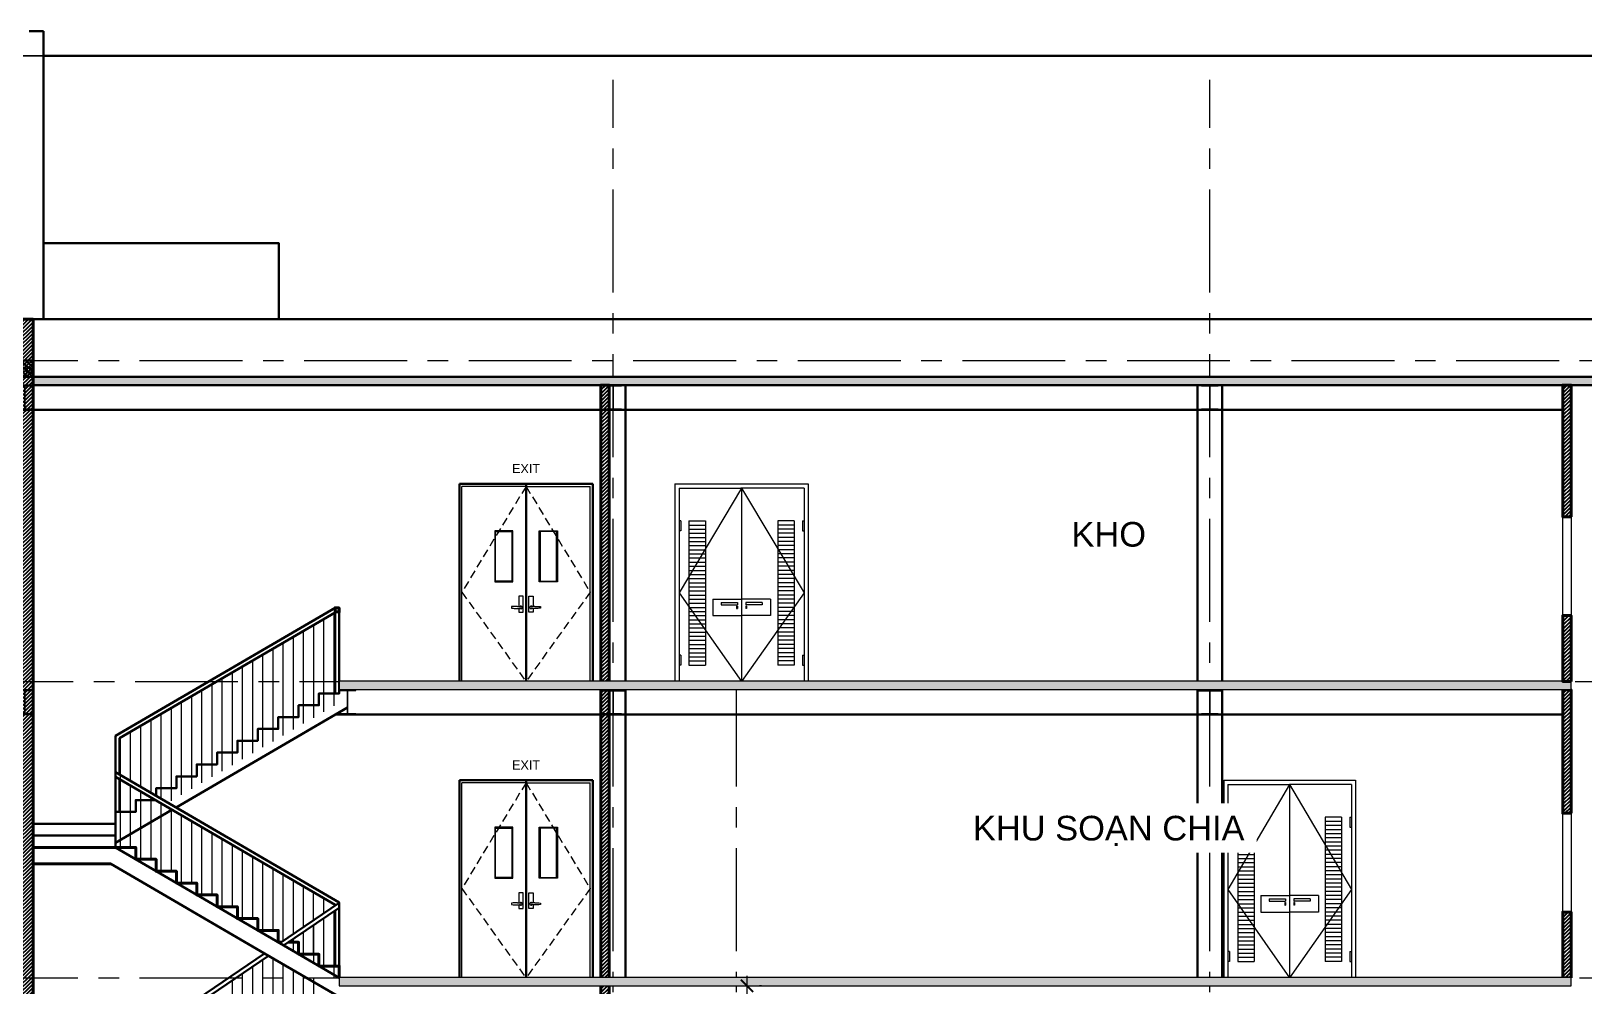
# Model space of a CAD drawing. Header units: millimetres. Extents: x 886808 to 1650903, y -1008069 to 230892.
# Drawn here: x 1020330 to 1039202, y -559448 to -547850 of the extents above; entities that cross this region are included whole.
import ezdxf

# ---------------------------------------------------------------- set-up
doc = ezdxf.new("R2010")
doc.units = ezdxf.units.MM
for name, pattern in [('ACAD_ISO07W100', [3, 0, -3]), ('CENTER', [2, 1.25, -0.25, 0.25, -0.25]), ('DASHED', [0.75, 0.5, -0.25])]:
    doc.linetypes.add(name, pattern=pattern)
doc.layers.get('0').update_dxf_attribs({"lineweight": 0})
for name, color, linetype, lineweight in [('01- NET TUONG- 242', 242, 'Continuous', 40), ('03- Net Cua- 153', 153, 'Continuous', 9), ('06- Dim- 250', 250, 'Continuous', 0), ('8l NET TO', 8, 'Continuous', 9), ('A-GLAZ-CURT', 52, 'Continuous', 5), ('A-Wall', 113, 'Continuous', 30), ('A_Dim', 8, 'Continuous', 5), ('i_hatch', 250, 'Continuous', 0), ('net vl', 33, 'Continuous', 5)]:
    doc.layers.add(name, color=color, linetype=linetype, lineweight=lineweight)
doc.layers.add('SCA1-ARC-1-concrete_block_1_c', color=141, linetype='Continuous')
doc.styles.add('Roof Fl type B$0$GHICHUTHUONG', font='arial.ttf', dxfattribs={"width": 0.8})
doc.styles.add('TIÊU ĐỀ', font='arial.ttf', dxfattribs={"height": 230})
doc.styles.add('VNI-HELVE', font='')
doc.styles.get('VNI-HELVE').set_extended_font_data('VNI-Helve-Condense')
doc.dimstyles.new('1-100', dxfattribs={"dimtxt": 230, "dimasz": 150, "dimexe": 150, "dimexo": 300, "dimgap": 90, "dimtad": 1, "dimdec": 0, "dimrnd": 5, "dimzin": 0, "dimtxsty": 'TIÊU ĐỀ', "dimblk": 'ARCHTICK', "dimcen": 100, "dimdle": 120, "dimclrd": 256, "dimclre": 256, "dimclrt": 2, "dimadec": 0, "dimazin": 0, "dimtfac": 1, "dimtdec": 0, "dimtix": 1, "dimtmove": 1, "dimatfit": 3, "dimldrblk": 'OPEN30', "dimfxl": 900, "dimtolj": 1, "dimtzin": 0, "dimlwd": 13, "dimlwe": 13, "dimarcsym": 1})
pattern_1 = [(140, (21648.994, -26900.634), (6.2752135, 71.7260183), [7.5, -82.5]), (85, (21648.994, -26900.634), (-75.2192134, -13.8751334), [6, -66]), (190.4514, (21649.52, -26894.66), (-68.943954, 57.850938), [6.374019, -70.114211]), (136.1842, (21628.99, -26900.63), (16.5519014, 106.724105), [11.25, -123.75]), (186.6356, (21630.37, -26891.74), (-97.411787, 93.466271), [9.561029, -105.1713]), (81.1842, (21628.99, -26900.63), (-97.41186, 93.466195), [9, -99]), (111, (21633.994, -26890.634), (40.261889, 59.6907052), [7.5, -82.5]), (56, (21633.994, -26890.634), (-72.5150045, 24.331533), [6, -66]), (161.4514, (21637.35, -26885.66), (-32.2530497, 84.022263), [6.374019, -70.114211]), (127.5, (21648.994, -26900.634), (-33.2893854, 1.21598553), [0, -65.2, 0, -67, 0, -66.25]), (97.5, (21648.994, -26900.634), (-39.4411712, 26.3069537), [0, -38.2, 0, -63.7, 0, -25.25]), (57.5, (21648.994, -26922.934), (2.2554872, 53.3822436), [0, -25, 0, -78, 0, -103.5]), (47.5, (21648.994, -26932.934), (-10.0104982, 58.318617), [0, -32.5, 0, -51.8, 0, -73.5]), (135, (21648.994, -26900.634), (-30.0520382, -30.0520382), []), (135, (21636.744, -26900.634), (-30.0520382, -30.0520382), [])]

# ---------------------------------------------------------------- blocks, each defined once
blk = doc.blocks.new('*U123')
at = {"linetype": 'ACAD_ISO07W100', "ltscale": 1000, "transparency": 33554636}
blk.add_wipeout([(0, 0), (0, 200), (200, 200), (200, 0)], dxfattribs=at)
at = {"layer": 'i_hatch', "transparency": 33554636}
h = blk.add_hatch(dxfattribs=at)
h.set_pattern_fill('BT-01', color=256, scale=10, angle=90, style=0, pattern_type=2)
h.set_pattern_definition([(140, (21748.997, -41670.634), (6.27521, 71.72602), [7.5, -82.5]), (85, (21749, -41670.634), (-75.21921, -13.87513), [6, -66]), (190.4514, (21749.52, -41664.66), (-68.94395, 57.85094), [6.37402, -70.11421]), (136.1842, (21729, -41670.63), (16.5519, 106.7241), [11.25, -123.75]), (186.6356, (21730.38, -41661.74), (-97.41179, 93.46627), [9.56103, -105.1713]), (81.1842, (21729, -41670.63), (-97.41186, 93.4662), [9, -99]), (111, (21733.997, -41660.634), (40.26189, 59.690705), [7.5, -82.5]), (56, (21734, -41660.634), (-72.515, 24.33153), [6, -66]), (161.4514, (21737.35, -41655.66), (-32.25305, 84.02226), [6.37402, -70.11421]), (127.5, (21748.997, -41670.634), (-33.289385, 1.215986), [0, -65.2, 0, -67, 0, -66.25]), (97.5, (21748.997, -41670.634), (-39.44117, 26.306954), [0, -38.2, 0, -63.7, 0, -25.25]), (57.5, (21748.997, -41692.934), (2.255487, 53.382244), [0, -25, 0, -78, 0, -103.5]), (47.5, (21748.997, -41702.934), (-10.0105, 58.318617), [0, -32.5, 0, -51.8, 0, -73.5]), (135, (21748.997, -41670.634), (-30.05204, -30.05204), []), (135, (21736.747, -41670.634), (-30.05204, -30.05204), [])])
h.paths.add_polyline_path([(0, 200), (0, 0), (200, 0), (200, 200)])
at = {"transparency": 33554636}
blk.add_lwpolyline([(0, 0), (0, 200), (200, 200), (200, 0)], close=True, dxfattribs=at)
blk = doc.blocks.new('A$C721F1166')
at = {"layer": 'A-GLAZ-CURT', "transparency": 33554636}
blk.add_lwpolyline([(97, 9), (97, 291), (0, 291), (0, 300), (200, 300), (200, 291), (103, 291), (103, 9), (200, 9), (200, 0), (0, 0), (0, 9)], close=True, dxfattribs=at)
blk = doc.blocks.new('*U131')
at = {"linetype": 'ByBlock', "transparency": 33554636}
h = blk.add_hatch(dxfattribs=at)
h.set_pattern_fill('ANSI31', color=8, scale=10, angle=90, style=0)
h.set_pattern_definition([(135, (0, 10400), (-22.45064, -22.45064), [])])
h.paths.add_polyline_path([(0, 0), (100, 0), (100, 11400), (0, 11400)])
at = {"layer": '01- NET TUONG- 242', "linetype": 'ByBlock', "transparency": 33554636}
blk.add_lwpolyline([(0, 0), (100, 0), (100, 11400), (0, 11400)], close=True, dxfattribs=at)
blk = doc.blocks.new('*U136')
at = {"transparency": 33554636}
for p, q in [((0, 2400), (1600, 2400)), ((0, 2400), (0, 0)), ((50, 2350), (800, 2350)), ((50, 2350), (50, 0)), ((800, 2350), (800, 0)), ((1550, 2350), (800, 2350)), ((800, 2350), (800, 0)), ((1550, 2350), (1550, 0)), ((1600, 2400), (1600, 0)), ((70, 1950), (50, 1950)), ((70, 1950), (70, 1830)), ((170, 1950), (370, 1950)), ((170, 1950), (170, 200)), ((170, 1900), (370, 1900)), ((370, 1950), (370, 200)), ((1430, 1950), (1230, 1950)), ((1230, 1950), (1230, 200)), ((1430, 1900), (1230, 1900)), ((1430, 1950), (1430, 200)), ((1530, 1950), (1530, 1830)), ((1530, 1950), (1550, 1950)), ((70, 1830), (50, 1830)), ((170, 1850), (370, 1850)), ((170, 1800), (370, 1800)), ((170, 1750), (370, 1750)), ((170, 1700), (370, 1700)), ((1430, 1850), (1230, 1850)), ((1430, 1800), (1230, 1800)), ((1430, 1750), (1230, 1750)), ((1430, 1700), (1230, 1700)), ((1530, 1830), (1550, 1830)), ((170, 1650), (370, 1650)), ((170, 1600), (370, 1600)), ((170, 1550), (370, 1550)), ((1430, 1650), (1230, 1650)), ((1430, 1600), (1230, 1600)), ((1430, 1550), (1230, 1550)), ((170, 1500), (370, 1500)), ((170, 1450), (370, 1450)), ((170, 1400), (370, 1400)), ((170, 1350), (370, 1350)), ((1430, 1500), (1230, 1500)), ((1430, 1450), (1230, 1450)), ((1430, 1400), (1230, 1400)), ((1430, 1350), (1230, 1350)), ((170, 1300), (370, 1300)), ((170, 1250), (370, 1250)), ((170, 1200), (370, 1200)), ((170, 1150), (370, 1150)), ((1430, 1300), (1230, 1300)), ((1430, 1250), (1230, 1250)), ((1430, 1200), (1230, 1200)), ((1430, 1150), (1230, 1150)), ((170, 1100), (370, 1100)), ((170, 1050), (370, 1050)), ((170, 1000), (370, 1000)), ((170, 950), (370, 950)), ((450, 1000), (800, 1000)), ((450, 1000), (450, 800)), ((550, 960), (750, 960)), ((550, 960), (550, 930)), ((750, 960), (750, 930)), ((1150, 1000), (800, 1000)), ((1050, 960), (850, 960)), ((850, 960), (850, 930)), ((1050, 960), (1050, 930)), ((1150, 1000), (1150, 800)), ((1430, 1100), (1230, 1100)), ((1430, 1050), (1230, 1050)), ((1430, 1000), (1230, 1000)), ((1430, 950), (1230, 950)), ((170, 900), (370, 900)), ((170, 850), (370, 850)), ((170, 800), (370, 800)), ((450, 800), (800, 800)), ((550, 930), (750, 930)), ((740, 915), (740, 885)), ((740, 915), (750, 915)), ((740, 885), (750, 885)), ((750, 915), (750, 885)), ((1150, 800), (800, 800)), ((1050, 930), (850, 930)), ((850, 915), (850, 885)), ((860, 915), (850, 915)), ((860, 885), (850, 885)), ((860, 915), (860, 885)), ((1430, 900), (1230, 900)), ((1430, 850), (1230, 850)), ((1430, 800), (1230, 800)), ((170, 750), (370, 750)), ((170, 700), (370, 700)), ((170, 650), (370, 650)), ((170, 600), (370, 600)), ((1430, 750), (1230, 750)), ((1430, 700), (1230, 700)), ((1430, 650), (1230, 650)), ((1430, 600), (1230, 600)), ((170, 550), (370, 550)), ((170, 500), (370, 500)), ((170, 450), (370, 450)), ((170, 400), (370, 400)), ((1430, 550), (1230, 550)), ((1430, 500), (1230, 500)), ((1430, 450), (1230, 450)), ((1430, 400), (1230, 400)), ((70, 320), (50, 320)), ((70, 200), (50, 200)), ((70, 320), (70, 200)), ((170, 350), (370, 350)), ((170, 300), (370, 300)), ((170, 250), (370, 250)), ((170, 200), (370, 200)), ((1430, 350), (1230, 350)), ((1430, 300), (1230, 300)), ((1430, 250), (1230, 250)), ((1430, 200), (1230, 200)), ((1530, 320), (1530, 200)), ((1530, 320), (1550, 320)), ((1530, 200), (1550, 200)), ((0, 0), (1600, 0))]:
    blk.add_line(p, q, dxfattribs=at)
for points in [[(800, 2350), (50, 1075), (800, 0)], [(800, 2350), (1550, 1075), (800, 0)]]:
    blk.add_lwpolyline(points, dxfattribs=at)
blk = doc.blocks.new('*U138')
at = {"linetype": 'ByBlock', "transparency": 33554636}
h = blk.add_hatch(dxfattribs=at)
h.set_pattern_fill('ANSI31', color=8, scale=10, angle=90, style=0)
h.set_pattern_definition([(135, (0, -200), (-22.4506, -22.4506), [])])
h.paths.add_polyline_path([(0, 0), (100, 0), (100, 800), (0, 800)])
at = {"layer": '01- NET TUONG- 242', "linetype": 'ByBlock', "transparency": 33554636}
blk.add_lwpolyline([(0, 0), (100, 0), (100, 800), (0, 800)], close=True, dxfattribs=at)
blk = doc.blocks.new('*U139')
at = {"linetype": 'ByBlock', "transparency": 33554636}
h = blk.add_hatch(dxfattribs=at)
h.set_pattern_fill('ANSI31', color=8, scale=10, angle=90, style=0)
h.set_pattern_definition([(135, (0, 500.002), (-22.4506, -22.4506), [])])
h.paths.add_polyline_path([(0, 0), (100, 0), (100, 1500), (0, 1500)])
at = {"layer": '01- NET TUONG- 242', "linetype": 'ByBlock', "transparency": 33554636}
blk.add_lwpolyline([(0, 0), (100, 0), (100, 1500), (0, 1500)], close=True, dxfattribs=at)
blk = doc.blocks.new('*U142')
at = {"transparency": 33554636}
for p, q in [((0, 2400), (1620, 2400)), ((0, 2400), (0, 0)), ((50, 2350), (800, 2350)), ((50, 2350), (50, 0)), ((1570, 2350), (800, 2350)), ((810, 2350), (810, 0)), ((810, 2350), (810, 0)), ((1570, 2350), (1570, 0)), ((1620, 2400), (1620, 0)), ((70, 1950), (50, 1950)), ((70, 1950), (70, 1830)), ((170, 1950), (370, 1950)), ((170, 1950), (170, 200)), ((170, 1900), (370, 1900)), ((370, 1950), (370, 200)), ((1450, 1950), (1250, 1950)), ((1250, 1950), (1250, 200)), ((1450, 1900), (1250, 1900)), ((1450, 1950), (1450, 200)), ((1550, 1950), (1550, 1830)), ((1550, 1950), (1570, 1950)), ((70, 1830), (50, 1830)), ((170, 1850), (370, 1850)), ((170, 1800), (370, 1800)), ((170, 1750), (370, 1750)), ((170, 1700), (370, 1700)), ((1450, 1850), (1250, 1850)), ((1450, 1800), (1250, 1800)), ((1450, 1750), (1250, 1750)), ((1450, 1700), (1250, 1700)), ((1550, 1830), (1570, 1830)), ((170, 1650), (370, 1650)), ((170, 1600), (370, 1600)), ((170, 1550), (370, 1550)), ((1450, 1650), (1250, 1650)), ((1450, 1600), (1250, 1600)), ((1450, 1550), (1250, 1550)), ((170, 1500), (370, 1500)), ((170, 1450), (370, 1450)), ((170, 1400), (370, 1400)), ((170, 1350), (370, 1350)), ((1450, 1500), (1250, 1500)), ((1450, 1450), (1250, 1450)), ((1450, 1400), (1250, 1400)), ((1450, 1350), (1250, 1350)), ((170, 1300), (370, 1300)), ((170, 1250), (370, 1250)), ((170, 1200), (370, 1200)), ((170, 1150), (370, 1150)), ((1450, 1300), (1250, 1300)), ((1450, 1250), (1250, 1250)), ((1450, 1200), (1250, 1200)), ((1450, 1150), (1250, 1150)), ((170, 1100), (370, 1100)), ((170, 1050), (370, 1050)), ((170, 1000), (370, 1000)), ((170, 950), (370, 950)), ((460, 1000), (810, 1000)), ((460, 1000), (460, 800)), ((560, 960), (760, 960)), ((560, 960), (560, 930)), ((760, 960), (760, 930)), ((1160, 1000), (810, 1000)), ((1060, 960), (860, 960)), ((860, 960), (860, 930)), ((1060, 960), (1060, 930)), ((1160, 1000), (1160, 800)), ((1450, 1100), (1250, 1100)), ((1450, 1050), (1250, 1050)), ((1450, 1000), (1250, 1000)), ((1450, 950), (1250, 950)), ((170, 900), (370, 900)), ((170, 850), (370, 850)), ((170, 800), (370, 800)), ((460, 800), (810, 800)), ((560, 930), (760, 930)), ((750, 915), (750, 885)), ((750, 915), (760, 915)), ((750, 885), (760, 885)), ((760, 915), (760, 885)), ((1160, 800), (810, 800)), ((1060, 930), (860, 930)), ((860, 915), (860, 885)), ((870, 915), (860, 915)), ((870, 885), (860, 885)), ((870, 915), (870, 885)), ((1450, 900), (1250, 900)), ((1450, 850), (1250, 850)), ((1450, 800), (1250, 800)), ((170, 750), (370, 750)), ((170, 700), (370, 700)), ((170, 650), (370, 650)), ((170, 600), (370, 600)), ((1450, 750), (1250, 750)), ((1450, 700), (1250, 700)), ((1450, 650), (1250, 650)), ((1450, 600), (1250, 600)), ((170, 550), (370, 550)), ((170, 500), (370, 500)), ((170, 450), (370, 450)), ((170, 400), (370, 400)), ((1450, 550), (1250, 550)), ((1450, 500), (1250, 500)), ((1450, 450), (1250, 450)), ((1450, 400), (1250, 400)), ((70, 320), (50, 320)), ((70, 200), (50, 200)), ((70, 320), (70, 200)), ((170, 350), (370, 350)), ((170, 300), (370, 300)), ((170, 250), (370, 250)), ((170, 200), (370, 200)), ((1450, 350), (1250, 350)), ((1450, 300), (1250, 300)), ((1450, 250), (1250, 250)), ((1450, 200), (1250, 200)), ((1550, 320), (1550, 200)), ((1550, 320), (1570, 320)), ((1550, 200), (1570, 200)), ((0, 0), (1620, 0))]:
    blk.add_line(p, q, dxfattribs=at)
for points in [[(810, 2350), (50, 1075), (810, 0)], [(810, 2350), (1570, 1075), (810, 0)]]:
    blk.add_lwpolyline(points, dxfattribs=at)
blk = doc.blocks.new('*U156')
at = {"linetype": 'ByBlock', "transparency": 33554636}
h = blk.add_hatch(dxfattribs=at)
h.set_pattern_fill('ANSI31', color=8, scale=10, angle=90, style=0)
h.set_pattern_definition([(135, (99.99, 11200), (-22.45064, -22.45064), [])])
h.paths.add_polyline_path([(0, 0), (200, 0), (200, 12200), (0, 12200)])
at = {"layer": '01- NET TUONG- 242', "linetype": 'ByBlock', "transparency": 33554636}
blk.add_lwpolyline([(0, 0), (200, 0), (200, 12200), (0, 12200)], close=True, dxfattribs=at)
blk = doc.blocks.new('_ArchTick')
at = {"color": 0, "linetype": 'ByBlock', "const_width": 0.15}
blk.add_lwpolyline([(-0.5, -0.5), (0.5, 0.5)], dxfattribs=at)
blk = doc.blocks.new('*D757')
at = {"layer": 'A_Dim', "lineweight": 13, "transparency": 16777216}
for p, q in [((1012839, -549670), (1012839, -548030)), ((1020595, -548150), (1012689, -548150)), ((1014794, -549550), (1012689, -549550))]:
    blk.add_line(p, q, dxfattribs=at)
at = {"layer": 'Defpoints', "color": 0, "transparency": 16777216}
for p in [(1012839, -548150), (1020895, -548150), (1015094, -549550)]:
    blk.add_point(p, dxfattribs=at)
at = {"layer": 'A_Dim', "lineweight": 13, "transparency": 16777216, "xscale": 150, "yscale": 150, "zscale": 150}
for p, rotation in [((1012839, -548150), 90), ((1012839, -549550), 270)]:
    blk.add_blockref('_ArchTick', p, dxfattribs=dict(at, rotation=rotation))
at = {"layer": 'A_Dim', "color": 2, "transparency": 16777216, "insert": (1012631, -548850), "char_height": 230, "attachment_point": 5, "rotation": 90, "style": 'TIÊU ĐỀ'}
blk.add_mtext('\\A1;1400', dxfattribs=at)
blk = doc.blocks.new('_Open30')
at = {"color": 0, "linetype": 'ByBlock', "lineweight": -2}
for p, q in [((-1, 0.27), (0, 0)), ((0, 0), (-1, -0.27)), ((0, 0), (-1, 0))]:
    blk.add_line(p, q, dxfattribs=at)
blk = doc.blocks.new('*D479')
at = {"layer": 'A_Dim', "lineweight": 13, "transparency": 16777216}
for p, q in [((1029031, -563670), (1029031, -559326)), ((1029205, -559446), (1029181, -559446)), ((1029205, -563550), (1029181, -563550))]:
    blk.add_line(p, q, dxfattribs=at)
at = {"layer": 'Defpoints', "color": 0, "transparency": 16777216}
for p in [(1028905, -559446), (1029031, -559446), (1028905, -563550)]:
    blk.add_point(p, dxfattribs=at)
at = {"layer": 'A_Dim', "lineweight": 13, "transparency": 16777216, "xscale": 150, "yscale": 150, "zscale": 150}
for p, rotation in [((1029031, -559446), 90), ((1029031, -563550), 270)]:
    blk.add_blockref('_ArchTick', p, dxfattribs=dict(at, rotation=rotation))
at = {"layer": 'A_Dim', "color": 2, "transparency": 16777216, "insert": (1028824, -561498), "char_height": 230, "attachment_point": 5, "rotation": 90, "style": 'TIÊU ĐỀ'}
blk.add_mtext('\\A1;4105', dxfattribs=at)
blk = doc.blocks.new('*U1424')
at = {"linetype": 'ByBlock', "transparency": 33554636}
h = blk.add_hatch(dxfattribs=at)
h.set_pattern_fill('ANSI31', color=8, scale=10, angle=90, style=0)
h.set_pattern_definition([(135, (0, 600), (-22.4506, -22.4506), [])])
h.paths.add_polyline_path([(0, 0), (100, 0), (100, 1600), (0, 1600)])
at = {"layer": '01- NET TUONG- 242', "linetype": 'ByBlock', "transparency": 33554636}
blk.add_lwpolyline([(0, 0), (100, 0), (100, 1600), (0, 1600)], close=True, dxfattribs=at)

msp = doc.modelspace()

# ---------------------------------------------------------------- linework, layer by layer
at = {"layer": '01- NET TUONG- 242', "linetype": 'ByBlock', "transparency": 33554636}
msp.add_lwpolyline([(1024074.8, -554855.7), (1024024.8, -554855.7), (1024024.8, -554905.7), (1024074.8, -554905.7)], close=True, dxfattribs=at)
for points in [[(1023351.6, -558929.2), (1021354.8, -557766.4), (1020354.8, -557766.4)], [(1023367.5, -558918.4), (1023333, -558918.4), (1023333, -558774.4), (1023085.7, -558774.4), (1023085.7, -558630.4), (1022838.4, -558630.4), (1022838.4, -558486.4), (1022591.2, -558486.4), (1022591.2, -558342.4), (1022343.9, -558342.4), (1022343.9, -558198.4), (1022096.6, -558198.4), (1022096.6, -558054.4), (1021849.3, -558054.4), (1021849.3, -557910.4), (1021602.1, -557910.4), (1021602.1, -557766.4), (1021354.8, -557766.4)], [(1023168.2, -559053.8), (1021300.8, -557966.4), (1020354.8, -557966.4)], [(1024074.8, -559350.4), (1023351.6, -558929.2)], [(1024074.8, -559350.4), (1024074.8, -559206.4), (1023827.5, -559206.4), (1023827.5, -559062.4), (1023580.3, -559062.4), (1023580.3, -558918.4), (1023456.5, -558918.4)], [(1024074.8, -559581.8), (1023168.2, -559053.8)]]:
    msp.add_lwpolyline(points, dxfattribs=at)
at = {"layer": '03- Net Cua- 153', "linetype": 'Continuous', "transparency": 33554636}
for p, q in [((1025564.8, -555750.4), (1025564.8, -553380.4)), ((1026345, -553380.4), (1025564.8, -553380.4)), ((1026345, -555750.4), (1026345, -553380.4)), ((1026345, -555750.4), (1026345, -553380.4)), ((1026345, -553380.4), (1027125.1, -553380.4)), ((1026345, -555750.4), (1026345, -553380.4)), ((1026345, -555750.4), (1026345, -553380.4)), ((1027125.1, -555750.4), (1027125.1, -553380.4)), ((1026184.4, -553920.4), (1025964.4, -553920.4)), ((1025964.4, -553920.4), (1025964.4, -554540.4)), ((1025974.4, -554530.4), (1025974.4, -553930.4)), ((1025974.4, -553930.4), (1026174.4, -553930.4)), ((1026174.4, -553930.4), (1026174.4, -554530.4)), ((1026184.4, -554540.4), (1026184.4, -553920.4)), ((1026505.5, -554540.4), (1026505.5, -553920.4)), ((1026505.5, -553920.4), (1026725.5, -553920.4)), ((1026715.5, -553930.4), (1026515.5, -553930.4)), ((1026515.5, -553930.4), (1026515.5, -554530.4)), ((1026715.5, -554530.4), (1026715.5, -553930.4)), ((1026725.5, -553920.4), (1026725.5, -554540.4)), ((1025964.4, -554540.4), (1026184.4, -554540.4)), ((1026174.4, -554530.4), (1025974.4, -554530.4)), ((1026725.5, -554540.4), (1026505.5, -554540.4)), ((1026515.5, -554530.4), (1026715.5, -554530.4)), ((1026310, -554715.8), (1026258, -554715.8)), ((1026258, -554715.8), (1026258, -554838.3)), ((1026310, -554908.7), (1026310, -554715.8)), ((1026380, -554715.8), (1026432, -554715.8)), ((1026380, -554908.7), (1026380, -554715.8)), ((1026432, -554715.8), (1026432, -554838.3)), ((1026169.9, -554841.2), (1026169.9, -554859.5)), ((1026169.9, -554841.2), (1026169.9, -554841.2)), ((1026169.9, -554841.2), (1026170, -554841.2)), ((1026170, -554859.5), (1026169.9, -554859.5)), ((1026169.9, -554859.5), (1026169.9, -554859.5)), ((1026189.2, -554839.5), (1026170, -554841.2)), ((1026170, -554859.6), (1026189.2, -554861.2)), ((1026202.2, -554838.4), (1026190.3, -554839.4)), ((1026190.3, -554861.3), (1026202.2, -554862.4)), ((1026239.4, -554838), (1026202.2, -554838.4)), ((1026202.2, -554862.4), (1026284, -554863.3)), ((1026239.4, -554838), (1026284, -554838)), ((1026258, -554863), (1026258, -554908.7)), ((1026258, -554908.7), (1026310, -554908.7)), ((1026284, -554838.7), (1026284, -554838)), ((1026284, -554863.3), (1026284, -554862.1)), ((1026432, -554908.7), (1026380, -554908.7)), ((1026450.5, -554838), (1026406, -554838)), ((1026406, -554838.7), (1026406, -554838)), ((1026406, -554863.3), (1026406, -554862.1)), ((1026487.8, -554862.4), (1026406, -554863.3)), ((1026432, -554863), (1026432, -554908.7)), ((1026450.5, -554838), (1026487.8, -554838.4)), ((1026487.8, -554838.4), (1026499.6, -554839.4)), ((1026499.6, -554861.3), (1026487.8, -554862.4)), ((1026500.7, -554839.5), (1026519.9, -554841.2)), ((1026519.9, -554859.6), (1026500.7, -554861.2)), ((1026520, -554841.2), (1026520, -554859.5)), ((1026520, -554841.2), (1026520, -554841.2)), ((1026520, -554841.2), (1026520, -554841.2)), ((1026520, -554859.5), (1026520, -554859.5)), ((1026520, -554859.5), (1026520, -554859.5)), ((1025564.8, -559350.4), (1025564.8, -556980.4)), ((1026345, -556980.4), (1025564.8, -556980.4)), ((1026345, -559350.4), (1026345, -556980.4)), ((1026345, -559350.4), (1026345, -556980.4)), ((1026345, -556980.4), (1027125.1, -556980.4)), ((1026345, -559350.4), (1026345, -556980.4)), ((1026345, -559350.4), (1026345, -556980.4)), ((1027125.1, -559350.4), (1027125.1, -556980.4)), ((1026184.4, -557520.4), (1025964.4, -557520.4)), ((1025964.4, -557520.4), (1025964.4, -558140.4)), ((1025974.4, -558130.4), (1025974.4, -557530.4)), ((1025974.4, -557530.4), (1026174.4, -557530.4)), ((1026174.4, -557530.4), (1026174.4, -558130.4)), ((1026184.4, -558140.4), (1026184.4, -557520.4)), ((1026505.5, -558140.4), (1026505.5, -557520.4)), ((1026505.5, -557520.4), (1026725.5, -557520.4)), ((1026715.5, -557530.4), (1026515.5, -557530.4)), ((1026515.5, -557530.4), (1026515.5, -558130.4)), ((1026715.5, -558130.4), (1026715.5, -557530.4)), ((1026725.5, -557520.4), (1026725.5, -558140.4)), ((1025964.4, -558140.4), (1026184.4, -558140.4)), ((1026174.4, -558130.4), (1025974.4, -558130.4)), ((1026725.5, -558140.4), (1026505.5, -558140.4)), ((1026515.5, -558130.4), (1026715.5, -558130.4)), ((1026310, -558315.8), (1026258, -558315.8)), ((1026258, -558315.8), (1026258, -558438.3)), ((1026310, -558508.7), (1026310, -558315.8)), ((1026380, -558315.8), (1026432, -558315.8)), ((1026380, -558508.7), (1026380, -558315.8)), ((1026432, -558315.8), (1026432, -558438.3)), ((1026169.9, -558441.2), (1026169.9, -558459.5)), ((1026169.9, -558441.2), (1026169.9, -558441.2)), ((1026169.9, -558441.2), (1026170, -558441.2)), ((1026170, -558459.5), (1026169.9, -558459.5)), ((1026169.9, -558459.5), (1026169.9, -558459.5)), ((1026189.2, -558439.5), (1026170, -558441.2)), ((1026170, -558459.6), (1026189.2, -558461.2)), ((1026202.2, -558438.4), (1026190.3, -558439.4)), ((1026190.3, -558461.3), (1026202.2, -558462.4)), ((1026239.4, -558438), (1026202.2, -558438.4)), ((1026202.2, -558462.4), (1026284, -558463.3)), ((1026239.4, -558438), (1026284, -558438)), ((1026258, -558463), (1026258, -558508.7)), ((1026258, -558508.7), (1026310, -558508.7)), ((1026284, -558438.7), (1026284, -558438)), ((1026284, -558463.3), (1026284, -558462.1)), ((1026432, -558508.7), (1026380, -558508.7)), ((1026450.5, -558438), (1026406, -558438)), ((1026406, -558438.7), (1026406, -558438)), ((1026406, -558463.3), (1026406, -558462.1)), ((1026487.8, -558462.4), (1026406, -558463.3)), ((1026432, -558463), (1026432, -558508.7)), ((1026450.5, -558438), (1026487.8, -558438.4)), ((1026487.8, -558438.4), (1026499.6, -558439.4)), ((1026499.6, -558461.3), (1026487.8, -558462.4)), ((1026500.7, -558439.5), (1026519.9, -558441.2)), ((1026519.9, -558459.6), (1026500.7, -558461.2)), ((1026520, -558441.2), (1026520, -558459.5)), ((1026520, -558441.2), (1026520, -558441.2)), ((1026520, -558441.2), (1026520, -558441.2)), ((1026520, -558459.5), (1026520, -558459.5)), ((1026520, -558459.5), (1026520, -558459.5))]:
    msp.add_line(p, q, dxfattribs=at)
for points in [[(1026190.3, -554839.4), (1026190.1, -554839.5), (1026189.8, -554839.5), (1026189.6, -554839.5), (1026189.4, -554839.5), (1026189.2, -554839.5)], [(1026189.2, -554861.2), (1026189.4, -554861.3), (1026189.6, -554861.3), (1026189.8, -554861.3), (1026190.1, -554861.3), (1026190.3, -554861.3)], [(1026499.6, -554839.4), (1026499.9, -554839.5), (1026500.1, -554839.5), (1026500.4, -554839.5), (1026500.6, -554839.5), (1026500.7, -554839.5)], [(1026500.7, -554861.2), (1026500.6, -554861.3), (1026500.4, -554861.3), (1026500.1, -554861.3), (1026499.9, -554861.3), (1026499.6, -554861.3)], [(1026190.3, -558439.4), (1026190.1, -558439.5), (1026189.8, -558439.5), (1026189.6, -558439.5), (1026189.4, -558439.5), (1026189.2, -558439.5)], [(1026189.2, -558461.2), (1026189.4, -558461.3), (1026189.6, -558461.3), (1026189.8, -558461.3), (1026190.1, -558461.3), (1026190.3, -558461.3)], [(1026499.6, -558439.4), (1026499.9, -558439.5), (1026500.1, -558439.5), (1026500.4, -558439.5), (1026500.6, -558439.5), (1026500.7, -558439.5)], [(1026500.7, -558461.2), (1026500.6, -558461.3), (1026500.4, -558461.3), (1026500.1, -558461.3), (1026499.9, -558461.3), (1026499.6, -558461.3)]]:
    msp.add_lwpolyline(points, dxfattribs=at)
for centre, radius, start, end in [((1026284, -554850.4), 12.8, 0, 180), ((1026284, -554850.4), 12.8, 180, 0), ((1026284, -554850.4), 16, 90, 124.83088), ((1026284, -554850.4), 16, 238.95846, 270), ((1026284, -554850.4), 14.7, 90, 113.94263), ((1026284, -554850.4), 14.7, 0, 113.94263), ((1026284, -554850.4), 14.7, 250.56942, 0), ((1026284, -554850.4), 14.7, 250.56942, 270), ((1026284, -554850.4), 16, 270, 90), ((1026284, -554850.4), 14.7, 270, 90), ((1026406, -554850.4), 16, 90, 270), ((1026406, -554850.4), 14.7, 90, 270), ((1026406, -554850.4), 14.7, 66.05737, 180), ((1026406, -554850.4), 14.7, 180, 289.43058), ((1026406, -554850.4), 12.8, 0, 180), ((1026406, -554850.4), 12.8, 180, 0), ((1026406, -554850.4), 16, 55.16912, 90), ((1026406, -554850.4), 14.7, 66.05737, 90), ((1026406, -554850.4), 16, 270, 301.04154), ((1026406, -554850.4), 14.7, 270, 289.43058), ((1026284, -558450.4), 12.8, 0, 180), ((1026284, -558450.4), 12.8, 180, 0), ((1026284, -558450.4), 16, 90, 124.83088), ((1026284, -558450.4), 16, 238.95846, 270), ((1026284, -558450.4), 14.7, 90, 113.94263), ((1026284, -558450.4), 14.7, 0, 113.94263), ((1026284, -558450.4), 14.7, 250.56942, 0), ((1026284, -558450.4), 14.7, 250.56942, 270), ((1026284, -558450.4), 16, 270, 90), ((1026284, -558450.4), 14.7, 270, 90), ((1026406, -558450.4), 16, 90, 270), ((1026406, -558450.4), 14.7, 90, 270), ((1026406, -558450.4), 14.7, 66.05737, 180), ((1026406, -558450.4), 14.7, 180, 289.43058), ((1026406, -558450.4), 12.8, 0, 180), ((1026406, -558450.4), 12.8, 180, 0), ((1026406, -558450.4), 16, 55.16912, 90), ((1026406, -558450.4), 14.7, 66.05737, 90), ((1026406, -558450.4), 16, 270, 301.04154), ((1026406, -558450.4), 14.7, 270, 289.43058)]:
    msp.add_arc(centre, radius, start, end, dxfattribs=at)
at = {"layer": '06- Dim- 250', "linetype": 'DASHED', "ltscale": 200, "transparency": 33554636}
for p, q in [((1026345, -553380.4), (1025564.8, -554665.4)), ((1026345, -553380.4), (1027125.1, -554665.4)), ((1025564.8, -554665.4), (1026345, -555750.4)), ((1027125.1, -554665.4), (1026345, -555750.4)), ((1026345, -556980.4), (1025564.8, -558265.4)), ((1026345, -556980.4), (1027125.1, -558265.4)), ((1025564.8, -558265.4), (1026345, -559350.4)), ((1027125.1, -558265.4), (1026345, -559350.4))]:
    msp.add_line(p, q, dxfattribs=at)
at = {"layer": '8l NET TO', "color": 251, "linetype": 'CENTER', "ltscale": 1000, "true_color": 0x636466, "transparency": 33554636}
for p, q in [((1015649, -548150.4), (1060209.9, -548150.4)), ((1027404.8, -567025.6), (1027404.8, -548441.2)), ((1034654.8, -567025.6), (1034654.8, -548441.2)), ((1015649, -551850.4), (1060209.9, -551850.4)), ((1015593, -555750.4), (1060209.9, -555750.4)), ((1015649, -559350.4), (1060209.9, -559350.4))]:
    msp.add_line(p, q, dxfattribs=at)
msp.add_lwpolyline([(1028904.8, -567025.6), (1028904.8, -555820.3)], dxfattribs=at)
at = {"layer": 'A-Wall', "transparency": 33554636}
for p, q in [((1020304.8, -547850.4), (1020479.8, -547850.4)), ((1020479.8, -547850.4), (1020479.8, -548150.4)), ((1050384.8, -548150.4), (1020479.8, -548150.4)), ((1020479.8, -548150.4), (1020479.8, -551350.4)), ((1020304.8, -551350.4), (1020479.8, -551350.4)), ((1050584.8, -551350.4), (1020479.8, -551350.4)), ((1027155.1, -553350.4), (1025534.8, -553350.4)), ((1025534.8, -553350.4), (1025534.8, -555750.4)), ((1026345, -553350.4), (1026345, -555750.4)), ((1026345, -553350.4), (1026345, -555750.4)), ((1027155.1, -553350.4), (1027155.1, -555750.4)), ((1025534.8, -555750.4), (1025564.8, -555750.4)), ((1025564.8, -555750.4), (1026345, -555750.4)), ((1026345, -555750.4), (1026345, -555750.4)), ((1027125.1, -555750.4), (1026345, -555750.4)), ((1026345, -555750.4), (1026345, -555750.4)), ((1026345, -555750.4), (1026345, -555750.4)), ((1026345, -555750.4), (1026345, -555750.4)), ((1027155.1, -555750.4), (1027125.1, -555750.4)), ((1027155.1, -556950.4), (1025534.8, -556950.4)), ((1025534.8, -556950.4), (1025534.8, -559350.4)), ((1026345, -556950.4), (1026345, -559350.4)), ((1026345, -556950.4), (1026345, -559350.4)), ((1027155.1, -556950.4), (1027155.1, -559350.4)), ((1025534.8, -559350.4), (1025564.8, -559350.4)), ((1025564.8, -559350.4), (1026345, -559350.4)), ((1026345, -559350.4), (1026345, -559350.4)), ((1027125.1, -559350.4), (1026345, -559350.4)), ((1026345, -559350.4), (1026345, -559350.4)), ((1026345, -559350.4), (1026345, -559350.4)), ((1026345, -559350.4), (1026345, -559350.4)), ((1027155.1, -559350.4), (1027125.1, -559350.4))]:
    msp.add_line(p, q, dxfattribs=at)
for points in [[(1020479.8, -550424.9), (1023339.8, -550424.9), (1023339.8, -551350.4), (1020479.8, -551350.4)], [(1027254.8, -555859.4), (1027554.8, -555859.4), (1027554.8, -559350.4), (1027254.8, -559350.4)], [(1034504.8, -555859.4), (1034804.8, -555859.4), (1034804.8, -559350.4), (1034504.8, -559350.4)]]:
    msp.add_lwpolyline(points, close=True, dxfattribs=at)
for points in [[(1020154.8, -555550.4), (1020154.8, -551350.4), (1041169.8, -551350.4)], [(1020154.8, -552450.4), (1038944.8, -552450.4)], [(1024074.8, -555750.4), (1024074.8, -554855.7), (1024024.8, -554855.7), (1021354.8, -556410.6), (1021354.8, -557334.4)], [(1024024.8, -555894.4), (1024024.8, -554913.6), (1021404.8, -556439.4), (1021404.8, -556880.6)], [(1024074.8, -555750.4), (1024074.8, -555894.4), (1023827.5, -555894.4), (1023827.5, -556038.4), (1023580.3, -556038.4), (1023580.3, -556182.4), (1023333, -556182.4), (1023333, -556326.4), (1023085.7, -556326.4), (1023085.7, -556470.4), (1022838.4, -556470.4), (1022838.4, -556614.4), (1022591.2, -556614.4), (1022591.2, -556758.4), (1022343.9, -556758.4), (1022343.9, -556902.4), (1022096.6, -556902.4), (1022096.6, -557046.4), (1021849.3, -557046.4), (1021849.3, -557139.5)], [(1024175.4, -556067.2), (1022091.8, -557280.6)], [(1024032.6, -556150.4), (1038944.8, -556150.4)], [(1024074.8, -559206.4), (1024074.8, -558435.5), (1021354.8, -556851.5)], [(1024024.8, -558471.8), (1024024.8, -558464.2), (1021354.8, -556909.3)], [(1021404.8, -556938.4), (1021404.8, -557334.4)], [(1021837.4, -557190.4), (1021602.1, -557190.4), (1021602.1, -557334.4), (1021354.8, -557334.4), (1021354.8, -557478.4), (1020354.8, -557478.4), (1020354.8, -557622.4), (1021354.8, -557622.4), (1021354.8, -557478.4)], [(1022042.1, -557309.6), (1021354.8, -557709.8)], [(1021354.8, -557766.4), (1021354.8, -557622.4), (1020354.8, -557622.4), (1020354.8, -557478.4), (1021354.8, -557478.4), (1021354.8, -557622.4)], [(1023351.6, -558929.2), (1024074.8, -558437.9)], [(1023399.5, -558957.1), (1024074.8, -558498.3)], [(1024024.8, -559206.4), (1024024.8, -558532.3)], [(1021354.8, -561198.4), (1021354.8, -560285.9), (1023168.2, -559053.8)], [(1021404.8, -560834.2), (1021404.8, -560312.3), (1023216.1, -559081.7)]]:
    msp.add_lwpolyline(points, dxfattribs=at)
at = {"layer": 'A_Dim', "transparency": 33554636}
for p, q in [((1021416.6, -557766.4), (1021416.6, -556945.3)), ((1021540.3, -557766.4), (1021540.3, -557017.3)), ((1021663.9, -557910.4), (1021663.9, -557089.3)), ((1021787.5, -557910.4), (1021787.5, -557161.3)), ((1021911.2, -558055.6), (1021911.2, -557234.6)), ((1022034.8, -558055.6), (1022034.8, -557306.6)), ((1022158.4, -558198.4), (1022158.4, -557377.3)), ((1022282.1, -558198.4), (1022282.1, -557449.3)), ((1022405.7, -558342.4), (1022405.7, -557521.3)), ((1022529.3, -558342.4), (1022529.3, -557593.3)), ((1022653, -558486.4), (1022653, -557665.3)), ((1022776.6, -558486.4), (1022776.6, -557737.3)), ((1022900.3, -558630.4), (1022900.3, -557809.3)), ((1023023.9, -558630.4), (1023023.9, -557881.3)), ((1023147.5, -558774.4), (1023147.5, -557953.3)), ((1023271.2, -558774.4), (1023271.2, -558025.3)), ((1023394.8, -558899.9), (1023394.8, -558099.8)), ((1023518.4, -558815.9), (1023518.4, -558171.8)), ((1023639.9, -558733.3), (1023639.9, -558241.3)), ((1023763.6, -558649.3), (1023763.6, -558313.3)), ((1023889.3, -558563.9), (1023889.3, -558385.3)), ((1024013, -558479.9), (1024013, -558457.3)), ((1024013, -559206.4), (1024013, -558540.3)), ((1023763.6, -559062.4), (1023763.6, -558709.8)), ((1023889.3, -559206.4), (1023889.3, -558624.3)), ((1023518.4, -558920.9), (1023518.4, -558876.3)), ((1023639.9, -559062.4), (1023639.9, -558793.8))]:
    msp.add_line(p, q, dxfattribs=at)
at = {"layer": 'A_Dim', "elevation": 0}
msp.add_lwpolyline([(1039044.8, -554950.4), (1038944.8, -554950.4), (1038944.8, -553750.4), (1039044.8, -553750.4)], close=True, dxfattribs=at)
at = {"layer": 'A_Dim', "transparency": 33554636}
for points in [[(1023889.3, -556118.1), (1023889.3, -554992.5)], [(1024013, -556046.1), (1024013, -554920.5)], [(1023642.1, -556262.1), (1023642.1, -555136.5)], [(1023765.7, -556190.1), (1023765.7, -555064.5)], [(1023271.2, -556478.1), (1023271.2, -555352.5)], [(1023394.8, -556406.1), (1023394.8, -555280.5)], [(1023518.4, -556334.1), (1023518.4, -555208.5)], [(1022900.3, -556694.1), (1022900.3, -555568.5)], [(1023023.9, -556622.1), (1023023.9, -555496.5)], [(1023147.5, -556550.1), (1023147.5, -555424.5)], [(1022653, -556838.1), (1022653, -555712.5)], [(1022776.6, -556766.1), (1022776.6, -555640.5)], [(1022282.1, -557054.1), (1022282.1, -555928.5)], [(1022405.7, -556982.1), (1022405.7, -555856.5)], [(1022529.3, -556910.1), (1022529.3, -555784.5)], [(1021911.2, -557175.5), (1021911.2, -556144.5)], [(1022034.8, -557198.1), (1022034.8, -556072.5)], [(1022158.4, -557126.1), (1022158.4, -556000.5)], [(1021663.9, -557031.5), (1021663.9, -556288.5)], [(1021787.5, -557103.5), (1021787.5, -556216.5)], [(1024274.8, -556150.4), (1027254.8, -556150.4)], [(1021416.6, -557558.1), (1021416.6, -556432.5)], [(1021540.3, -556959.5), (1021540.3, -556360.5)], [(1021540.3, -557486.1), (1021540.3, -557017.3)], [(1021663.9, -557414.1), (1021663.9, -557089.3)], [(1021787.5, -557342.1), (1021787.5, -557161.3)], [(1021911.2, -557270.1), (1021911.2, -557233.3)], [(1024013, -559350.4), (1024013, -558540.3)], [(1023765.7, -559170.4), (1023765.7, -558708.3)], [(1023889.3, -559242.4), (1023889.3, -558624.3)], [(1023518.4, -559026.4), (1023518.4, -558876.3)], [(1023642.1, -559098.4), (1023642.1, -558792.3)], [(1023147.5, -560269.3), (1023147.5, -559128.3)], [(1023271.2, -560185.3), (1023271.2, -559113.8)], [(1022900.3, -560437.3), (1022900.3, -559296.3)], [(1023023.9, -560353.3), (1023023.9, -559212.3)], [(1023394.8, -560101.3), (1023394.8, -559185.8)], [(1023518.4, -560017.3), (1023518.4, -559257.8)], [(1023642.1, -559933.3), (1023642.1, -559329.8)], [(1023765.7, -559849.3), (1023765.7, -559350.4)], [(1022776.6, -560521.3), (1022776.6, -559380.3)]]:
    msp.add_lwpolyline(points, dxfattribs=at)
msp.add_lwpolyline([(1038944.8, -557350.4), (1039044.8, -557350.4), (1039044.8, -558550.4), (1038944.8, -558550.4)], close=True, dxfattribs=at)

# ---------------------------------------------------------------- block references
at = {"layer": '03- Net Cua- 153', "linetype": 'Continuous', "transparency": 33554636}
for name, p in [('*U142', (1028154.8, -555750.4, 0)), ('*U136', (1034824.8, -559350.3, 0))]:
    msp.add_blockref(name, p, dxfattribs=at)
at = {"layer": 'A_Dim', "transparency": 33554636, "xscale": -1}
for p in [(1020354.8, -556150.4), (1024274.8, -556150.4), (1027454.8, -556150.4), (1027504.8, -556150.4), (1034754.8, -556150.4)]:
    msp.add_blockref('A$C721F1166', p, dxfattribs=at)
at = {"layer": 'SCA1-ARC-1-concrete_block_1_c', "linetype": 'ByBlock', "transparency": 33554636, "xscale": -1}
for name, p in [('*U139', (1039044.8, -557350.4, 0)), ('*U138', (1039044.8, -559350.4, 0))]:
    msp.add_blockref(name, p, dxfattribs=at)

# ---------------------------------------------------------------- texts
at = {"layer": 'A_Dim', "color": 2, "transparency": 33554636, "char_height": 110, "attachment_point": 5, "style": 'VNI-HELVE'}
for insert in [(1026345, -553164.7), (1026345, -556764.7)]:
    msp.add_mtext('\\A1;{\\fArial|b0|i0|c0|p34;EXIT}', dxfattribs=dict(at, insert=insert))

# ---------------------------------------------------------------- dimensions: what is measured, and where the dimension line sits
at = {"layer": 'A_Dim', "transparency": 33554636}
dim = msp.add_linear_dim(base=(1012838.6747, -548150.3854), p1=(1015093.9849, -549549.9037), p2=(1020895.1537, -548150.3854), angle=90, dimstyle='1-100', dxfattribs=at)
dim.commit()
dim.dimension.update_dxf_attribs({"geometry": '*D757', "text_midpoint": (1012631.2429, -548850.1446)})

# ---------------------------------------------------------------- next in the draw order: texts
at = {"layer": 'net vl', "ltscale": 300, "transparency": 33554636, "attachment_point": 5, "style": 'Roof Fl type B$0$GHICHUTHUONG', "bg_fill": 2}
for s, insert, char_height in [('{\\W1;KHO}', (1033426.5, -553964.8), 299.42), ('{\\W1;KHU SOẠN CHIA}', (1033426.5, -557564.8), 299.423)]:
    msp.add_mtext(s, dxfattribs=dict(at, insert=insert, char_height=char_height))

# ---------------------------------------------------------------- next in the draw order: wipeouts: each hides what was drawn before it
at = {"transparency": 33554636}
msp.add_wipeout([(1050584.8, -552050.4), (1020354.8, -552050.4), (1020354.8, -552150.4), (1050584.8, -552150.4)], dxfattribs=at).dxf.layer = 'A-Wall'

# ---------------------------------------------------------------- next in the draw order: hatches: boundary and pattern name
at = {"layer": 'i_hatch', "transparency": 33554636}
h = msp.add_hatch(dxfattribs=at)
h.set_pattern_fill('BT-01', color=256, scale=10, angle=90, style=0, pattern_type=2)
h.set_pattern_definition([(140, (21648.994, -11640.625), (6.2752135, 71.7260183), [7.5, -82.5]), (85, (21648.994, -11640.625), (-75.2192134, -13.8751334), [6, -66]), (190.4514, (21649.52, -11634.65), (-68.943954, 57.850938), [6.374019, -70.114211]), (136.1842, (21628.99, -11640.625), (16.5519014, 106.724105), [11.25, -123.75]), (186.6356, (21630.37, -11631.73), (-97.411787, 93.466271), [9.561029, -105.1713]), (81.1842, (21628.99, -11640.63), (-97.41186, 93.466195), [9, -99]), (111, (21633.994, -11630.625), (40.261889, 59.6907052), [7.5, -82.5]), (56, (21633.994, -11630.625), (-72.5150045, 24.331533), [6, -66]), (161.4514, (21637.35, -11625.65), (-32.2530497, 84.022263), [6.374019, -70.114211]), (127.5, (21648.994, -11640.625), (-33.2893854, 1.21598553), [0, -65.2, 0, -67, 0, -66.25]), (97.5, (21648.994, -11640.625), (-39.4411712, 26.3069537), [0, -38.2, 0, -63.7, 0, -25.25]), (57.5, (21648.994, -11662.925), (2.2554872, 53.3822436), [0, -25, 0, -78, 0, -103.5]), (47.5, (21648.994, -11672.925), (-10.0104982, 58.318617), [0, -32.5, 0, -51.8, 0, -73.5]), (135, (21648.994, -11640.625), (-30.0520382, -30.0520382), []), (135, (21636.744, -11640.625), (-30.0520382, -30.0520382), [])])
h.paths.add_polyline_path([(1050584.8, -552050.4), (1020354.8, -552050.4), (1020354.8, -552150.4), (1050584.8, -552150.4)])

# ---------------------------------------------------------------- next in the draw order: linework, layer by layer
at = {"layer": 'A-Wall', "transparency": 33554636}
for points in [[(1050584.8, -552050.4), (1020354.8, -552050.4), (1020354.8, -552150.4), (1050584.8, -552150.4)], [(1027254.8, -552150.4), (1027554.8, -552150.4), (1027554.8, -555750.4), (1027254.8, -555750.4)], [(1034504.8, -552150.4), (1034804.8, -552150.4), (1034804.8, -555750.4), (1034504.8, -555750.4)]]:
    msp.add_lwpolyline(points, close=True, dxfattribs=at)

# ---------------------------------------------------------------- next in the draw order: block references
at = {"layer": 'A_Dim', "transparency": 33554636, "xscale": -1}
for p in [(1020354.8, -552450.4), (1027504.8, -552450.4), (1034754.8, -552450.4)]:
    msp.add_blockref('A$C721F1166', p, dxfattribs=at)
at = {"layer": 'SCA1-ARC-1-concrete_block_1_c', "linetype": 'ByBlock', "transparency": 33554636, "xscale": -1}
for name, p in [('*U131', (1027354.8, -563550.4)), ('*U1424', (1039044.8, -553750.4, 0))]:
    msp.add_blockref(name, p, dxfattribs=at)

# ---------------------------------------------------------------- next in the draw order: block references
at = {"layer": 'A-Wall', "transparency": 33554636, "xscale": -1, "rotation": 270}
msp.add_blockref('*U123', (1020154.8, -552050.4), dxfattribs=at)

# ---------------------------------------------------------------- next in the draw order: wipeouts: each hides what was drawn before it
at = {"linetype": 'ACAD_ISO07W100', "ltscale": 1000, "transparency": 33554636}
for points in [[(1039044.8, -555745.9), (1024074.8, -555745.9), (1024074.8, -555845.9), (1039044.8, -555845.9)], [(1039044.8, -559345.9), (1024074.8, -559345.9), (1024074.8, -559445.9), (1039044.8, -559445.9)]]:
    msp.add_wipeout(points, dxfattribs=at).translate(0, 0, 0)

# ---------------------------------------------------------------- next in the draw order: hatches: boundary and pattern name
at = {"layer": 'i_hatch', "transparency": 33554636}
h = msp.add_hatch(dxfattribs=at)
h.set_pattern_fill('BT-01', color=256, scale=10, angle=90, style=0, pattern_type=2)
h.set_pattern_definition(pattern_1)
h.paths.add_polyline_path([(1039044.8, -555745.9), (1024074.8, -555745.9), (1024074.8, -555845.9), (1039044.8, -555845.9)])
h = msp.add_hatch(dxfattribs=at)
h.set_pattern_fill('BT-01', color=256, scale=10, angle=90, style=0, pattern_type=2)
h.set_pattern_definition(pattern_1)
h.paths.add_polyline_path([(1039044.8, -559345.9), (1024074.8, -559345.9), (1024074.8, -559445.9), (1039044.8, -559445.9)])

# ---------------------------------------------------------------- next in the draw order: linework, layer by layer
at = {"transparency": 33554636, "elevation": 0}
for points in [[(1039044.8, -555745.9), (1024074.8, -555745.9), (1024074.8, -555845.9), (1039044.8, -555845.9)], [(1039044.8, -559345.9), (1024074.8, -559345.9), (1024074.8, -559445.9), (1039044.8, -559445.9)]]:
    msp.add_lwpolyline(points, close=True, dxfattribs=at)

# ---------------------------------------------------------------- next in the draw order: block references
at = {"layer": 'SCA1-ARC-1-concrete_block_1_c', "linetype": 'ByBlock', "transparency": 33554636, "xscale": -1}
for name, p in [('*U156', (1020354.8, -563550.4)), ('*U138', (1039044.8, -555750.4, 0))]:
    msp.add_blockref(name, p, dxfattribs=at)

# ---------------------------------------------------------------- next in the draw order: dimensions: what is measured, and where the dimension line sits
at = {"layer": 'A_Dim', "transparency": 33554636}
dim = msp.add_linear_dim(base=(1029031.0346, -559445.8842), p1=(1028904.7989, -563550.3865), p2=(1028904.7989, -559445.8842), angle=90, dimstyle='1-100', dxfattribs=at)
dim.commit()
dim.dimension.update_dxf_attribs({"geometry": '*D479', "text_midpoint": (1028823.6028, -561498.1354)})

doc.saveas('drawing.dxf')
